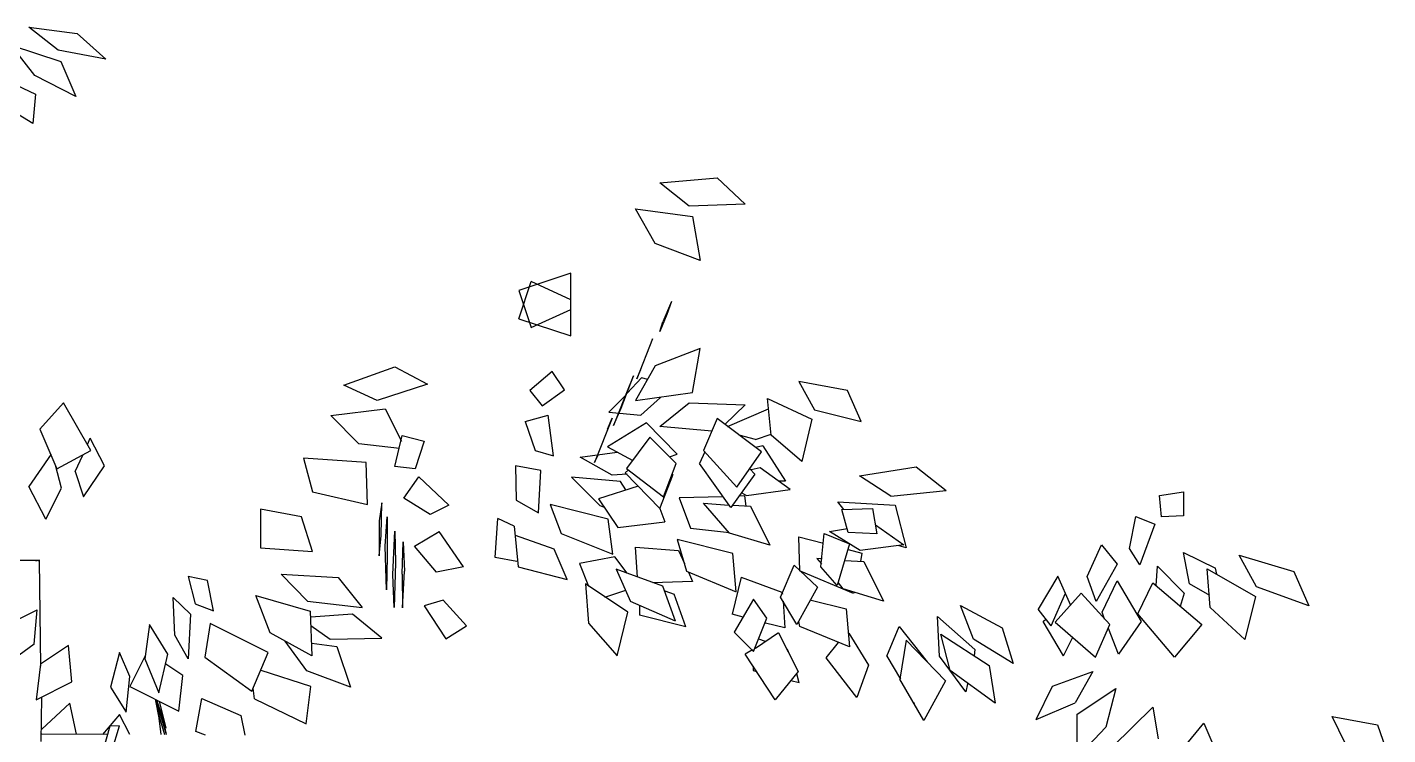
# Model space of a CAD drawing. Header units: millimetres. Extents: x 563079 to 571925, y 2063830 to 2067381.
# Drawn here: x 570974.44 to 570984.37, y 2066250.39 to 2066255.55 of the extents above; entities that cross this region are included whole.
import ezdxf

# ---------------------------------------------------------------- set-up
doc = ezdxf.new("R2010")
doc.units = ezdxf.units.MM
doc.header["$MEASUREMENT"] = 0
doc.layers.add('SO', color=48, linetype='Continuous')

# ---------------------------------------------------------------- blocks, each defined once
blk = doc.blocks.new('fasfsfsdf')
at = {"color": 99, "linetype": 'ByBlock'}
for p, q in [((596094.2542, 2065640.9476), (596093.9022, 2065640.9012)), ((596094.0401, 2065640.7799), (596094.2542, 2065640.9476)), ((596093.9022, 2065640.9012), (596093.6929, 2065640.7157)), ((596094.3826, 2065640.8156), (596094.0211, 2065640.6979)), ((596094.2114, 2065640.5944), (596094.3826, 2065640.8156)), ((596093.6929, 2065640.7157), (596094.0401, 2065640.7799)), ((596094.0211, 2065640.6979), (596093.9117, 2065640.441)), ((596094.6205, 2065640.655), (596094.2066, 2065640.4588)), ((596093.9117, 2065640.441), (596094.2114, 2065640.5944)), ((596094.2066, 2065640.4588), (596094.2257, 2065640.2447)), ((596094.2257, 2065640.2447), (596094.5824, 2065640.4624)), ((596089.2354, 2065639.8487), (596089.0309, 2065639.6561)), ((596089.6541, 2065639.813), (596089.2354, 2065639.8487)), ((596089.44, 2065639.6418), (596089.6541, 2065639.813)), ((596089.0309, 2065639.6561), (596089.44, 2065639.6418)), ((596089.8301, 2065639.6239), (596089.4162, 2065639.5669)), ((596089.6874, 2065639.3706), (596089.8301, 2065639.6239)), ((596089.4162, 2065639.5669), (596089.3591, 2065639.2458)), ((596089.3591, 2065639.2458), (596089.6874, 2065639.3706)), ((596090.301, 2065638.6963), (596090.301, 2065639.153)), ((596090.301, 2065639.153), (596090.6816, 2065639.0281)), ((596090.301, 2065638.9603), (596090.5912, 2065639.0923)), ((596090.6816, 2065638.8212), (596090.5912, 2065639.0923)), ((596090.6816, 2065639.0281), (596090.5912, 2065638.757)), ((596089.5684, 2065638.9461), (596089.6017, 2065638.8533)), ((596089.5684, 2065638.9461), (596089.6303, 2065638.7998)), ((596089.6017, 2065638.8533), (596089.6541, 2065638.7284)), ((596090.5912, 2065638.757), (596090.301, 2065638.889)), ((596089.6541, 2065638.7284), (596089.6303, 2065638.7998)), ((596090.6816, 2065638.8212), (596090.301, 2065638.6963)), ((596089.7064, 2065638.6749), (596089.8206, 2065638.3823)), ((596089.7064, 2065638.6678), (596089.7064, 2065638.6749)), ((596089.4162, 2065638.2824), (596089.3591, 2065638.6035)), ((596089.3591, 2065638.6035), (596089.6874, 2065638.4787)), ((596089.6874, 2065638.4787), (596089.8301, 2065638.2254)), ((596089.8206, 2065638.3823), (596089.792, 2065638.4501)), ((596090.3486, 2065638.3038), (596090.439, 2065638.4359)), ((596090.439, 2065638.4359), (596090.6007, 2065638.2967)), ((596091.5855, 2065638.4715), (596091.3476, 2065638.3431)), ((596091.9565, 2065638.336), (596091.5855, 2065638.4715)), ((596088.284, 2065638.2967), (596088.6408, 2065638.3645)), ((596088.6408, 2065638.3645), (596088.5266, 2065638.1576)), ((596089.7397, 2065638.3788), (596089.7873, 2065638.3895)), ((596089.8919, 2065638.2789), (596089.7873, 2065638.3895)), ((596089.8443, 2065638.4037), (596089.8776, 2065638.3288)), ((596089.9347, 2065638.1683), (596089.8443, 2065638.4037)), ((596091.3476, 2065638.3431), (596091.7139, 2065638.2254)), ((596091.7139, 2065638.2254), (596091.9565, 2065638.336)), ((596088.1841, 2065638.0719), (596088.284, 2065638.2967)), ((596088.8691, 2065638.2396), (596088.5457, 2065638.0898)), ((596088.8406, 2065637.972), (596088.8691, 2065638.2396)), ((596089.8301, 2065638.2254), (596089.4162, 2065638.2824)), ((596089.792, 2065638.1183), (596089.6493, 2065638.2468)), ((596089.8776, 2065638.3288), (596089.9918, 2065638.0434)), ((596089.8967, 2065638.2682), (596090.0251, 2065638.1397)), ((596090.5103, 2065638.1861), (596090.3486, 2065638.3038)), ((596090.6007, 2065638.2967), (596090.5103, 2065638.1861)), ((596088.5266, 2065638.1576), (596088.1841, 2065638.0719)), ((596089.1593, 2065638.0363), (596088.8596, 2065638.1647)), ((596089.44, 2065638.2075), (596089.0309, 2065638.1932)), ((596089.0309, 2065638.1932), (596089.1784, 2065638.0505)), ((596089.6541, 2065638.0363), (596089.44, 2065638.2075)), ((596090.0251, 2065638.1397), (596089.792, 2065638.1183)), ((596089.9918, 2065638.0434), (596089.9347, 2065638.1683)), ((596091.6568, 2065638.1647), (596091.5379, 2065637.9292)), ((596092.0516, 2065638.1147), (596091.6568, 2065638.1647)), ((596093.8023, 2065637.8614), (596094.0021, 2065638.2075)), ((596094.0021, 2065638.2075), (596094.1733, 2065638.0148)), ((596088.5457, 2065638.0898), (596088.617, 2065637.7794)), ((596088.912, 2065637.8507), (596089.2354, 2065638.0933)), ((596089.2354, 2065638.0933), (596089.3353, 2065637.8614)), ((596089.2735, 2065638.0006), (596089.6541, 2065638.0363)), ((596089.5256, 2065637.8329), (596089.7492, 2065638.0612)), ((596089.7492, 2065638.0612), (596090.0346, 2065637.8864)), ((596090.0013, 2065638.0969), (596090.1298, 2065637.7722)), ((596090.0346, 2065638.0148), (596090.0013, 2065638.0969)), ((596090.4295, 2065637.8222), (596090.4675, 2065638.1183)), ((596090.634, 2065638.0719), (596090.4675, 2065638.1183)), ((596090.634, 2065638.0719), (596090.5627, 2065637.8614)), ((596091.8471, 2065637.9078), (596092.0516, 2065638.1147)), ((596088.617, 2065637.7794), (596088.8406, 2065637.972)), ((596088.9548, 2065637.9399), (596088.8406, 2065637.9792)), ((596088.9548, 2065637.9399), (596089.0737, 2065637.972)), ((596089.5351, 2065637.7651), (596089.7254, 2065637.9578)), ((596089.7254, 2065637.9578), (596089.8967, 2065637.7294)), ((596091.5331, 2065637.9685), (596091.3714, 2065637.9292)), ((596091.5855, 2065637.7437), (596091.5331, 2065637.9685)), ((596093.7024, 2065637.7473), (596093.807, 2065637.9506)), ((596093.8261, 2065637.9042), (596093.807, 2065637.9506)), ((596094.1733, 2065638.0148), (596094.0496, 2065637.7259)), ((596088.9024, 2065637.8935), (596088.7359, 2065637.6367)), ((596088.9024, 2065637.8935), (596088.9548, 2065637.8828)), ((596089.0927, 2065637.5938), (596088.912, 2065637.8507)), ((596089.3353, 2065637.8614), (596089.0927, 2065637.5938)), ((596089.3258, 2065637.8507), (596089.3639, 2065637.7651)), ((596090.0346, 2065637.8864), (596089.8491, 2065637.7865)), ((596090.2344, 2065637.8115), (596089.9633, 2065637.8472)), ((596090.5627, 2065637.8614), (596090.4295, 2065637.8222)), ((596091.3714, 2065637.9292), (596091.438, 2065637.7259)), ((596091.5522, 2065637.8757), (596091.8471, 2065637.9078)), ((596094.0496, 2065637.7259), (596093.8023, 2065637.8614)), ((596087.7845, 2065637.7401), (596087.5657, 2065637.5689)), ((596088.1984, 2065637.6759), (596087.7845, 2065637.7401)), ((596089.1355, 2065637.444), (596089.3639, 2065637.7651)), ((596089.5827, 2065637.8151), (596089.5256, 2065637.8329)), ((596089.6255, 2065637.5225), (596089.5351, 2065637.7651)), ((596090.0013, 2065637.6795), (596090.2344, 2065637.8115)), ((596090.1298, 2065637.7722), (596090.1012, 2065637.8329)), ((596090.5199, 2065637.7152), (596090.7054, 2065637.7473)), ((596090.7054, 2065637.7473), (596090.7006, 2065637.4975)), ((596091.438, 2065637.7259), (596091.5855, 2065637.7437)), ((596091.7853, 2065637.4654), (596091.7948, 2065637.7722)), ((596091.7948, 2065637.7722), (596092.2514, 2065637.8043)), ((596092.2514, 2065637.8043), (596092.1848, 2065637.5582)), ((596093.8546, 2065637.5225), (596093.7024, 2065637.7473)), ((596093.9164, 2065637.708), (596093.8594, 2065637.8258)), ((596094.0163, 2065637.5867), (596094.0592, 2065637.7544)), ((596094.0925, 2065637.8329), (596094.2542, 2065637.5974)), ((596087.97, 2065637.5261), (596088.1984, 2065637.6759)), ((596088.7026, 2065637.576), (596088.9215, 2065637.733)), ((596088.9215, 2065637.733), (596088.9881, 2065637.7187)), ((596088.9976, 2065637.7259), (596088.9595, 2065637.6866)), ((596088.9595, 2065637.6866), (596089.1355, 2065637.444)), ((596089.5637, 2065637.6866), (596089.5589, 2065637.6795)), ((596089.6541, 2065637.4369), (596089.5589, 2065637.6795)), ((596089.8967, 2065637.7294), (596089.6255, 2065637.5225)), ((596089.9062, 2065637.6973), (596089.6541, 2065637.4369)), ((596089.8824, 2065637.7187), (596089.9062, 2065637.6973)), ((596089.8919, 2065637.6866), (596090.0013, 2065637.6795)), ((596089.9395, 2065637.6331), (596090.2963, 2065637.6652)), ((596090.2963, 2065637.6652), (596090.0917, 2065637.4583)), ((596090.5389, 2065637.4047), (596090.5199, 2065637.7152)), ((596091.4094, 2065637.6688), (596091.1906, 2065637.4618)), ((596091.5189, 2065637.5118), (596091.4094, 2065637.6688)), ((596093.9164, 2065637.708), (596093.8546, 2065637.5225)), ((596086.0101, 2065637.5332), (596085.8341, 2065637.5582)), ((596085.8341, 2065637.5582), (596085.8341, 2065637.3833)), ((596087.97, 2065637.5261), (596087.5657, 2065637.5689)), ((596089.0214, 2065637.5332), (596088.7026, 2065637.576)), ((596088.7359, 2065637.6367), (596088.7835, 2065637.6367)), ((596089.0547, 2065637.551), (596089.0214, 2065637.5332)), ((596089.811, 2065637.601), (596090.1012, 2065637.5082)), ((596089.9014, 2065637.5724), (596089.9395, 2065637.6331)), ((596092.1848, 2065637.5582), (596091.7853, 2065637.4654)), ((596094.1305, 2065637.3584), (596094.0163, 2065637.5867)), ((596094.1305, 2065637.3584), (596094.2542, 2065637.5974)), ((596085.9958, 2065637.3762), (596086.0101, 2065637.5332)), ((596087.9367, 2065637.4618), (596087.8559, 2065637.1514)), ((596088.3554, 2065637.4868), (596087.9367, 2065637.4618)), ((596088.3126, 2065637.4297), (596088.3554, 2065637.4868)), ((596088.9928, 2065637.4547), (596088.8501, 2065637.1693)), ((596089.1213, 2065637.4618), (596088.9928, 2065637.4547)), ((596089.0356, 2065637.5296), (596089.0261, 2065637.4547)), ((596089.0356, 2065637.5296), (596089.0737, 2065637.5261)), ((596089.1451, 2065637.2585), (596089.3353, 2065637.4761)), ((596089.3353, 2065637.4761), (596089.1498, 2065637.4618)), ((596089.1926, 2065637.5225), (596089.5114, 2065637.5154)), ((596089.5114, 2065637.5154), (596089.4305, 2065637.2941)), ((596090.1012, 2065637.5082), (596089.9585, 2065637.2977)), ((596090.0299, 2065637.3584), (596090.4533, 2065637.4654)), ((596090.0917, 2065637.4583), (596090.0584, 2065637.4476)), ((596090.4533, 2065637.4654), (596090.3724, 2065637.2549)), ((596090.7006, 2065637.4975), (596090.5389, 2065637.4047)), ((596091.1906, 2065637.4618), (596091.3286, 2065637.394)), ((596091.3286, 2065637.394), (596091.5189, 2065637.5118)), ((596091.6854, 2065637.2406), (596091.6806, 2065637.4797)), ((596091.6806, 2065637.4797), (596091.6996, 2065637.3477)), ((596085.8341, 2065637.3833), (596085.9958, 2065637.3762)), ((596086.1814, 2065637.3798), (596086.0434, 2065637.3227)), ((596086.2289, 2065637.1443), (596086.1814, 2065637.3798)), ((596088.1032, 2065637.4369), (596088.0699, 2065637.2513)), ((596088.3268, 2065637.4297), (596088.1032, 2065637.4369)), ((596088.2793, 2065637.262), (596088.3268, 2065637.4297)), ((596089.6541, 2065637.4369), (596089.616, 2065637.3405)), ((596089.9966, 2065637.1051), (596090.0299, 2065637.3584)), ((596090.7149, 2065637.3084), (596090.8338, 2065637.3655)), ((596090.8529, 2065637.0801), (596090.8338, 2065637.3655)), ((596091.6425, 2065637.3762), (596091.6425, 2065637.0872)), ((596091.6568, 2065637.1621), (596091.6425, 2065637.3762)), ((596091.6996, 2065637.3477), (596091.6996, 2065637.0908)), ((596092.1848, 2065637.1229), (596092.2657, 2065637.3762)), ((596092.2657, 2065637.3762), (596092.5654, 2065637.4333)), ((596092.5654, 2065637.4333), (596092.5654, 2065637.1514)), ((596086.0434, 2065637.3227), (596086.1528, 2065637.0266)), ((596088.0795, 2065637.3191), (596087.8749, 2065637.1728)), ((596088.0699, 2065637.2513), (596088.2793, 2065637.262)), ((596088.1936, 2065637.13), (596088.4172, 2065637.2692)), ((596088.4553, 2065637.2549), (596088.2697, 2065637.18)), ((596088.4172, 2065637.2692), (596088.284, 2065637.2906)), ((596088.4791, 2065637.0123), (596088.4553, 2065637.2549)), ((596088.8501, 2065637.1693), (596089.1451, 2065637.2585)), ((596089.4305, 2065637.2941), (596089.1451, 2065637.262)), ((596089.9585, 2065637.2977), (596089.616, 2065637.3405)), ((596090.3724, 2065637.2549), (596089.9966, 2065637.1051)), ((596090.7149, 2065637.3084), (596090.6864, 2065637.0123)), ((596091.086, 2065637.0123), (596091.262, 2065637.2692)), ((596091.4427, 2065637.1621), (596091.262, 2065637.2692)), ((596091.5855, 2065637.2727), (596091.5807, 2065637.0408)), ((596091.5997, 2065636.9552), (596091.5855, 2065637.2727)), ((596086.1528, 2065637.0266), (596086.2289, 2065637.1443)), ((596086.4335, 2065637.1728), (596086.3193, 2065637.0301)), ((596086.5382, 2065636.9409), (596086.4335, 2065637.1728)), ((596087.8559, 2065637.1514), (596087.9082, 2065637.1657)), ((596087.8749, 2065637.1728), (596088.1936, 2065637.13)), ((596088.2697, 2065637.18), (596088.3601, 2065636.8767)), ((596088.6408, 2065637.2299), (596088.46, 2065637.1835)), ((596088.6313, 2065636.9802), (596088.6408, 2065637.2299)), ((596089.1213, 2065637.1086), (596089.5256, 2065637.2121)), ((596089.5256, 2065637.2121), (596089.459, 2065636.9802)), ((596089.8301, 2065637.155), (596089.5161, 2065637.13)), ((596089.8158, 2065636.9374), (596089.8301, 2065637.155)), ((596090.4247, 2065637.1407), (596090.7054, 2065637.2406)), ((596091.281, 2065636.973), (596091.4427, 2065637.1621)), ((596091.5236, 2065637.1942), (596091.5141, 2065636.9802)), ((596091.5331, 2065636.9588), (596091.5236, 2065637.1942)), ((596091.6473, 2065636.8446), (596091.6568, 2065637.1621)), ((596091.6996, 2065637.0908), (596091.6854, 2065637.2406)), ((596092.5654, 2065637.1514), (596092.1848, 2065637.1229)), ((596085.4297, 2065637.0979), (596085.0301, 2065636.9766)), ((596085.3013, 2065636.866), (596085.4297, 2065637.0979)), ((596085.8341, 2065637.1158), (596085.601, 2065637.0016)), ((596085.7913, 2065636.8874), (596085.8341, 2065637.1158)), ((596088.1651, 2065637.0515), (596088.0224, 2065636.7625)), ((596088.303, 2065637.0587), (596088.1651, 2065637.0515)), ((596088.2793, 2065637.1372), (596088.1794, 2065637.1122)), ((596088.1794, 2065637.1122), (596088.1889, 2065637.0515)), ((596088.4695, 2065637.0694), (596088.5076, 2065637.0729)), ((596088.5076, 2065637.0729), (596088.4743, 2065637.0337)), ((596089.0975, 2065636.8303), (596089.1213, 2065637.1086)), ((596089.5161, 2065637.13), (596089.4733, 2065637.0373)), ((596089.8919, 2065636.9659), (596089.9823, 2065637.0836)), ((596089.9823, 2065637.0836), (596090.2392, 2065637.0373)), ((596090.3296, 2065636.9195), (596090.4247, 2065637.1407)), ((596090.6959, 2065637.0515), (596090.8529, 2065637.0801)), ((596091.6425, 2065637.0872), (596091.6473, 2065636.8446)), ((596094.1781, 2065637.0587), (596094.1686, 2065636.288)), ((596094.1733, 2065637.0587), (596094.4064, 2065637.0587)), ((596094.1876, 2065637.0587), (596094.1781, 2065637.0587)), ((596094.2066, 2065637.0587), (596094.1971, 2065637.0587)), ((596085.0301, 2065636.9766), (596084.9207, 2065636.7269)), ((596085.6628, 2065636.998), (596085.3108, 2065636.7946)), ((596085.5915, 2065636.9588), (596085.601, 2065637.0016)), ((596085.6391, 2065636.7162), (596085.6628, 2065636.998)), ((596086.0244, 2065637.0159), (596085.8293, 2065636.8196)), ((596086.0339, 2065636.8767), (596086.0244, 2065637.0159)), ((596086.3193, 2065637.0301), (596086.4716, 2065636.759)), ((596088.2412, 2065636.8161), (596088.6218, 2065636.9766)), ((596088.3601, 2065636.8767), (596088.4791, 2065637.0123)), ((596088.6741, 2065637.023), (596088.5028, 2065636.8624)), ((596088.774, 2065636.7911), (596088.6741, 2065637.023)), ((596089.459, 2065636.9802), (596089.0975, 2065636.8303)), ((596089.4448, 2065636.973), (596089.4162, 2065636.9053)), ((596089.6303, 2065636.8696), (596089.9728, 2065636.9944)), ((596089.9728, 2065636.9944), (596089.8681, 2065636.759)), ((596090.2392, 2065637.0373), (596090.1726, 2065636.8696)), ((596090.6864, 2065637.0123), (596090.3296, 2065636.9195)), ((596091.086, 2065637.0123), (596091.281, 2065636.973)), ((596091.5284, 2065636.7126), (596091.5141, 2065636.9802)), ((596091.5331, 2065636.9588), (596091.5284, 2065636.7126)), ((596091.5807, 2065637.0408), (596091.5902, 2065636.7162)), ((596091.5902, 2065636.7162), (596091.5997, 2065636.9552)), ((596092.4132, 2065636.9588), (596091.9993, 2065636.9338)), ((596092.2229, 2065636.7625), (596092.4132, 2065636.9588)), ((596084.9207, 2065636.7269), (596085.3013, 2065636.866)), ((596085.6438, 2065636.8018), (596085.7913, 2065636.8874)), ((596086.0577, 2065636.8945), (596085.7009, 2065636.5913)), ((596086.1671, 2065636.6698), (596086.0577, 2065636.8945)), ((596086.3193, 2065636.9088), (596086.1433, 2065636.6127)), ((596086.4287, 2065636.6805), (596086.3193, 2065636.9088)), ((596086.4716, 2065636.759), (596086.5382, 2065636.9409)), ((596086.6571, 2065636.7304), (596086.7522, 2065636.9445)), ((596086.7522, 2065636.9445), (596086.8949, 2065636.7019)), ((596088.0224, 2065636.7625), (596088.3173, 2065636.8517)), ((596088.3173, 2065636.8517), (596088.3506, 2065636.8945)), ((596088.5028, 2065636.8624), (596088.6551, 2065636.5913)), ((596089.0594, 2065636.9374), (596088.7645, 2065636.8268)), ((596089.0594, 2065636.9374), (596089.126, 2065636.6662)), ((596089.4162, 2065636.9053), (596089.7064, 2065636.8945)), ((596089.5399, 2065636.6163), (596089.6303, 2065636.8696)), ((596089.8872, 2065636.6805), (596090.1964, 2065636.8874)), ((596090.1964, 2065636.8874), (596090.1726, 2065636.602)), ((596091.9993, 2065636.9338), (596091.8233, 2065636.7162)), ((596092.9079, 2065636.6912), (596092.9507, 2065636.9124)), ((596092.9507, 2065636.9124), (596093.0935, 2065636.9409)), ((596093.0935, 2065636.9409), (596093.0411, 2065636.7411)), ((596085.3108, 2065636.7946), (596085.3869, 2065636.4807)), ((596085.8293, 2065636.8196), (596085.8579, 2065636.7233)), ((596086.3717, 2065636.5913), (596086.581, 2065636.8196)), ((596086.581, 2065636.8196), (596086.7713, 2065636.6091)), ((596086.7998, 2065636.5806), (596086.6951, 2065636.8196)), ((596088.2364, 2065636.8268), (596088.2412, 2065636.8161)), ((596088.5504, 2065636.7697), (596088.2935, 2065636.7055)), ((596088.6551, 2065636.5913), (596088.774, 2065636.7911)), ((596088.755, 2065636.7625), (596088.7407, 2065636.5663)), ((596088.7645, 2065636.8268), (596088.7597, 2065636.8125)), ((596088.8739, 2065636.6377), (596088.969, 2065636.7768)), ((596088.969, 2065636.7768), (596089.1118, 2065636.5342)), ((596089.4638, 2065636.5734), (596089.5494, 2065636.8125)), ((596089.5399, 2065636.6163), (596089.8681, 2065636.759)), ((596089.616, 2065636.8375), (596089.5494, 2065636.8125)), ((596090.0537, 2065636.7911), (596089.9014, 2065636.841)), ((596091.0622, 2065636.5806), (596091.2334, 2065636.7697)), ((596091.2334, 2065636.7697), (596091.3714, 2065636.7269)), ((596092.2229, 2065636.7625), (596091.8233, 2065636.7162)), ((596092.5987, 2065636.8018), (596092.2039, 2065636.6876)), ((596092.4941, 2065636.5306), (596092.5987, 2065636.8018)), ((596093.2029, 2065636.7875), (596093.0744, 2065636.6662)), ((596093.1886, 2065636.5128), (596093.2029, 2065636.7875)), ((596085.3869, 2065636.4807), (596085.6391, 2065636.7162)), ((596085.9007, 2065636.3522), (596086.1671, 2065636.6698)), ((596086.4097, 2065636.6305), (596086.4287, 2065636.6805)), ((596086.7998, 2065636.5806), (596086.8949, 2065636.7019)), ((596087.461, 2065636.7304), (596087.1566, 2065636.5663)), ((596087.6275, 2065636.6484), (596087.3564, 2065636.4093)), ((596087.3659, 2065636.4842), (596087.461, 2065636.7304)), ((596087.6133, 2065636.3594), (596087.6275, 2065636.6484)), ((596088.2935, 2065636.7055), (596088.2697, 2065636.4272)), ((596089.0452, 2065636.6448), (596089.126, 2065636.6662)), ((596089.4638, 2065636.5734), (596089.8015, 2065636.6591)), ((596089.8015, 2065636.7304), (596089.8015, 2065636.6591)), ((596089.9633, 2065636.3629), (596089.8872, 2065636.6805)), ((596091.3714, 2065636.7269), (596091.2144, 2065636.4878)), ((596091.6806, 2065636.4914), (596091.8947, 2065636.6662)), ((596091.8947, 2065636.6662), (596092.1991, 2065636.6448)), ((596092.2039, 2065636.6876), (596092.1896, 2065636.3629)), ((596093.0411, 2065636.7411), (596092.9079, 2065636.6912)), ((596093.0744, 2065636.6662), (596093.0935, 2065636.3415)), ((596094.5016, 2065636.5449), (596094.1924, 2065636.6983)), ((596094.2161, 2065636.4486), (596094.1924, 2065636.6983)), ((596085.7009, 2065636.5913), (596085.9007, 2065636.3522)), ((596086.1433, 2065636.6127), (596086.3098, 2065636.3736)), ((596086.3098, 2065636.3736), (596086.3812, 2065636.5627)), ((596086.4763, 2065636.3522), (596086.3717, 2065636.5913)), ((596086.7713, 2065636.6091), (596086.4763, 2065636.3522)), ((596086.7094, 2065636.3629), (596086.8569, 2065636.6127)), ((596086.8569, 2065636.6127), (596086.8379, 2065636.6305)), ((596087.1566, 2065636.5663), (596087.0757, 2065636.3059)), ((596087.9082, 2065636.577), (596087.7036, 2065636.3201)), ((596087.9986, 2065636.3594), (596087.9082, 2065636.577)), ((596088.2697, 2065636.4272), (596088.6313, 2065636.577)), ((596088.6313, 2065636.577), (596088.6408, 2065636.6127)), ((596088.7407, 2065636.5663), (596088.8834, 2065636.602)), ((596088.969, 2065636.3951), (596088.8739, 2065636.6377)), ((596090.1726, 2065636.602), (596089.9633, 2065636.3629)), ((596091.2144, 2065636.4878), (596091.0622, 2065636.5806)), ((596092.1991, 2065636.5841), (596092.0564, 2065636.4842)), ((596092.5083, 2065636.3879), (596092.9317, 2065636.5984)), ((596092.9317, 2065636.5984), (596092.9698, 2065636.3522)), ((596093.2409, 2065636.3736), (596093.3741, 2065636.5913)), ((596093.3741, 2065636.5913), (596093.4074, 2065636.3415)), ((596086.7094, 2065636.3629), (596086.6428, 2065636.4985)), ((596087.0757, 2065636.3059), (596087.3659, 2065636.4842)), ((596087.6037, 2065636.5199), (596087.2517, 2065636.2916)), ((596087.5371, 2065636.2559), (596087.6037, 2065636.5199)), ((596087.8559, 2065636.4771), (596087.5704, 2065636.181)), ((596087.8559, 2065636.4771), (596087.9034, 2065636.1917)), ((596088.2745, 2065636.5271), (596088.1318, 2065636.2952)), ((596088.441, 2065636.3487), (596088.3506, 2065636.4593)), ((596088.7883, 2065636.5306), (596088.6456, 2065636.2488)), ((596088.7883, 2065636.5306), (596088.9548, 2065636.4165)), ((596088.8834, 2065636.4664), (596088.931, 2065636.4842)), ((596089.1118, 2065636.5342), (596088.969, 2065636.3951)), ((596092.0564, 2065636.4842), (596091.6806, 2065636.4914)), ((596092.1896, 2065636.4557), (596092.0088, 2065636.4307)), ((596092.1896, 2065636.3629), (596092.4941, 2065636.5306)), ((596092.2277, 2065636.2523), (596092.3846, 2065636.47)), ((596093.0935, 2065636.3415), (596093.1886, 2065636.5128)), ((596094.2161, 2065636.4486), (596094.4825, 2065636.2523)), ((596087.3564, 2065636.4093), (596087.3611, 2065636.3629)), ((596087.423, 2065636.0989), (596087.6133, 2065636.3594)), ((596087.9986, 2065636.3594), (596087.8987, 2065636.1917)), ((596088.7074, 2065636.3736), (596088.7217, 2065636.4093)), ((596088.7217, 2065636.4093), (596088.7264, 2065636.4093)), ((596088.8121, 2065636.0418), (596089.0309, 2065636.3736)), ((596088.9786, 2065636.4058), (596089.0309, 2065636.3736)), ((596088.9786, 2065636.4058), (596088.9786, 2065636.4022)), ((596092.0088, 2065636.4307), (596091.9089, 2065636.1346)), ((596092.6273, 2065636.1061), (596092.5083, 2065636.3879)), ((596092.9698, 2065636.3522), (596092.6273, 2065636.1061)), ((596093.3075, 2065636.0918), (596093.2409, 2065636.3736)), ((596093.4027, 2065636.3665), (596093.5168, 2065636.1382)), ((596093.5168, 2065636.2131), (596093.593, 2065636.3879)), ((596093.593, 2065636.3879), (596093.6596, 2065636.1346)), ((596093.9402, 2065636.1738), (596093.964, 2065636.4379)), ((596093.964, 2065636.4379), (596094.1686, 2065636.3023)), ((596087.2517, 2065636.2916), (596087.2089, 2065636.0169)), ((596087.2089, 2065636.0169), (596087.5371, 2065636.2559)), ((596088.1318, 2065636.2952), (596088.2174, 2065636.0597)), ((596088.2174, 2065636.0597), (596088.441, 2065636.3487)), ((596088.9738, 2065636.2559), (596088.9453, 2065636.2488)), ((596088.9738, 2065636.288), (596088.9738, 2065636.2559)), ((596091.9089, 2065636.1346), (596092.2277, 2065636.2523)), ((596092.1991, 2065636.1382), (596092.5607, 2065636.2559)), ((596093.1315, 2065636.2202), (596093.2552, 2065636.3023)), ((596093.4074, 2065636.3415), (596093.3075, 2065636.0918)), ((596094.1686, 2065636.3023), (596094.2019, 2065636.0418)), ((596086.7903, 2065636.1417), (596086.4953, 2065636.2488)), ((596086.4953, 2065636.2488), (596086.6238, 2065636.0204)), ((596087.4087, 2065636.1596), (596087.423, 2065636.0989)), ((596087.5704, 2065636.181), (596087.7274, 2065635.892)), ((596087.7274, 2065635.892), (596087.9034, 2065636.1917)), ((596088.636, 2065636.1667), (596088.6551, 2065636.2309)), ((596088.636, 2065636.1667), (596088.6979, 2065636.181)), ((596088.6456, 2065636.2488), (596088.8121, 2065636.0418)), ((596093.1601, 2065635.9598), (596093.1315, 2065636.2202)), ((596093.5454, 2065635.9526), (596093.5168, 2065636.2131)), ((596094.2019, 2065636.0418), (596093.9402, 2065636.1738)), ((596086.6095, 2065635.9384), (596086.3288, 2065636.1239)), ((596086.3288, 2065636.1239), (596086.4002, 2065635.842)), ((596086.9092, 2065635.8991), (596086.7903, 2065636.1417)), ((596092.2324, 2065635.867), (596092.1991, 2065636.1382)), ((596092.6082, 2065636.049), (596092.6177, 2065636.1275)), ((596092.9936, 2065636.0525), (596092.7081, 2065635.9277)), ((596093.0364, 2065635.8099), (596092.9936, 2065636.0525)), ((596093.5168, 2065636.1382), (596093.1601, 2065635.9598)), ((596093.6596, 2065636.1346), (596093.5454, 2065635.9526)), ((596094.1638, 2065635.7386), (596094.1591, 2065636.0597)), ((596086.0577, 2065635.9883), (596086.0196, 2065635.7564)), ((596086.3526, 2065635.6993), (596086.0577, 2065635.9883)), ((596086.9092, 2065635.8991), (596086.6238, 2065636.0204)), ((596087.7988, 2065636.0133), (596087.794, 2065636.0133)), ((596087.8035, 2065636.024), (596087.7988, 2065636.0133)), ((596092.6082, 2065636.049), (596092.2324, 2065635.867)), ((596093.2504, 2065635.7885), (596093.317, 2065636.0026)), ((596093.3028, 2065636.0311), (596093.2552, 2065635.8349)), ((596093.2742, 2065635.9027), (596093.3218, 2065636.0383)), ((596093.3313, 2065636.0454), (596093.298, 2065635.8991)), ((596093.3028, 2065635.9098), (596093.3313, 2065636.0454)), ((596093.317, 2065635.974), (596093.3123, 2065635.9705)), ((596093.9069, 2065635.7921), (596093.9545, 2065636.0169)), ((596093.9545, 2065636.0169), (596094.1591, 2065635.8278)), ((596084.4212, 2065635.8599), (596084.3451, 2065635.6422)), ((596084.7495, 2065635.9205), (596084.4212, 2065635.8599)), ((596084.6543, 2065635.7207), (596084.7495, 2065635.9205)), ((596085.6866, 2065635.8706), (596085.5915, 2065635.6494)), ((596085.8674, 2065635.6529), (596085.6866, 2065635.8706)), ((596086.6095, 2065635.6208), (596086.6095, 2065635.9384)), ((596092.7081, 2065635.9277), (596092.6796, 2065635.785)), ((596093.2504, 2065635.7885), (596093.2742, 2065635.9027)), ((596093.2552, 2065635.8349), (596093.2647, 2065635.8599)), ((596093.3075, 2065635.9277), (596093.2647, 2065635.7885)), ((596093.2885, 2065635.7885), (596093.3075, 2065635.9277)), ((596093.5168, 2065635.7885), (596093.593, 2065635.9348)), ((596093.593, 2065635.9348), (596093.7166, 2065635.7885)), ((596086.4002, 2065635.842), (596086.6095, 2065635.6208)), ((596092.965, 2065635.785), (596093.0364, 2065635.8099)), ((596093.593, 2065635.8527), (596093.6643, 2065635.8492)), ((596093.65, 2065635.6672), (596093.593, 2065635.8527)), ((596093.6643, 2065635.8492), (596093.7214, 2065635.6422)), ((596093.6786, 2065635.7885), (596094.1591, 2065635.7921))]:
    blk.add_line(p, q, dxfattribs=at)

msp = doc.modelspace()

# ---------------------------------------------------------------- block references
at = {"layer": 'SO', "color": 4, "xscale": -1}
msp.add_blockref('fasfsfsdf', (1167068.71048, 614.60337), dxfattribs=at)

doc.saveas('drawing.dxf')
